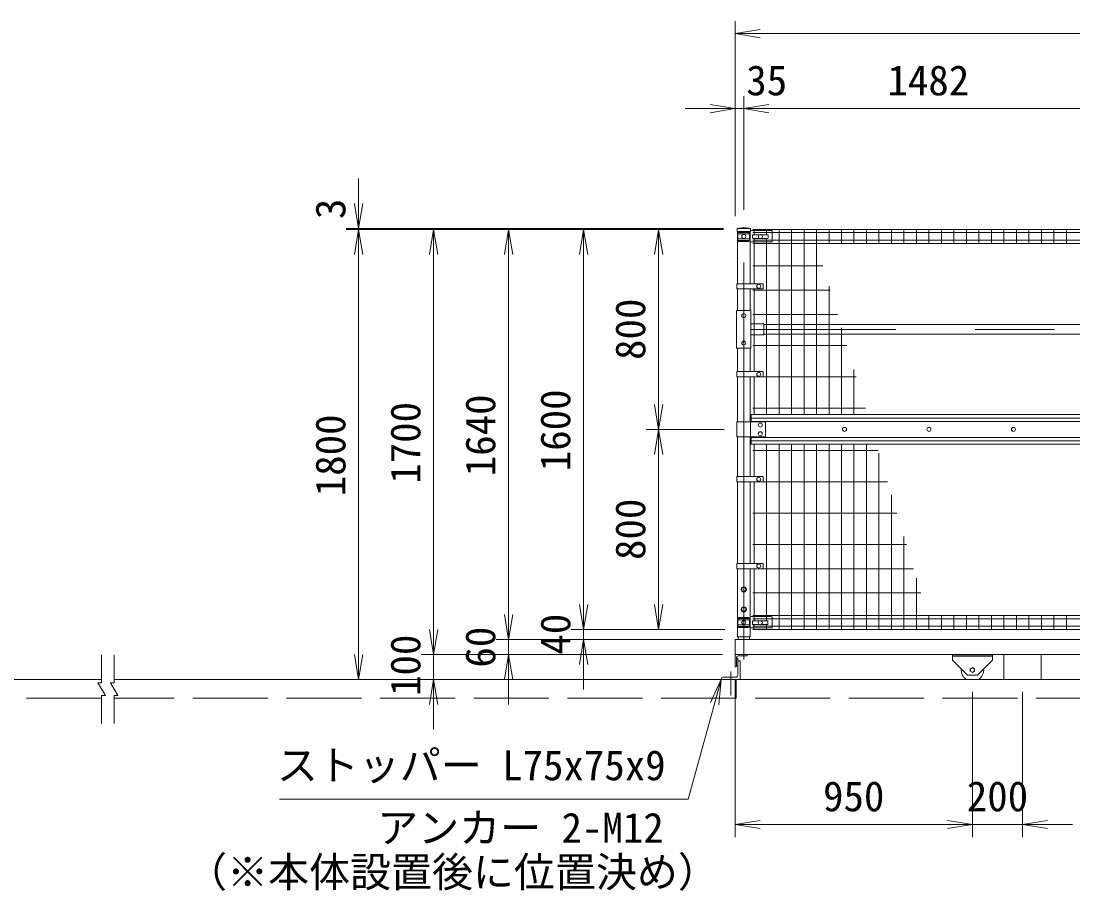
# Model space of a CAD drawing. Units: millimetres, scale not verified. Extents: x -10500 to 10500, y -7425 to 7425.
# Drawn here: x -5587 to -1377, y -429 to 3050 of the extents above; entities that cross this region are included whole.
import ezdxf
from ezdxf.enums import TextEntityAlignment as Align

# ---------------------------------------------------------------- set-up
doc = ezdxf.new("R2010")
doc.units = ezdxf.units.MM
doc.header["$LTSCALE"] = 50
doc.linetypes.add('DASHED', pattern=[7.5, 6, -1.5])
doc.linetypes.add('USER1', pattern=[50.8, 31.75, -6.35, 6.35, -6.35])
for name, color, linetype, lineweight in [('0-0_D-STR5', 3, 'Continuous', 18), ('0-1_D-BMK', 2, 'USER1', 13), ('0-2_D-STR-DIM', 7, 'Continuous', 9), ('0-3_0', 7, 'Continuous', 18), ('0-4_D-STR3', 3, 'Continuous', 13), ('0-5_D-STR1', 1, 'Continuous', 18), ('0-6_D-STR2', 7, 'Continuous', 9), ('0-9_D-STR-TXT', 7, 'Continuous', 9)]:
    doc.layers.add(name, color=color, linetype=linetype, lineweight=lineweight)
doc.styles.add('ＭＳ ゴシック', font='')
doc.styles.get('ＭＳ ゴシック').set_extended_font_data('MS Gothic')

# ---------------------------------------------------------------- blocks, each defined once
blk = doc.blocks.new('NER柱継手受金具')
at = {"layer": '0-3_0', "color": 3}
for p, q in [((-1160, 800), (-1160, 800)), ((-1160, 800), (1160, 800)), ((-1160, 500), (-1160, -500)), ((-1160, 500), (1160, 500)), ((-960, 1000), (960, 1000)), ((1160, 800), (1161, 800)), ((1160, 500), (1160, -500)), ((-1160, -500), (1160, -500)), ((-1160, -800), (-1160, -800)), ((-1160, -800), (1160, -800)), ((-960, -1000), (960, -1000)), ((1160, -800), (1161, -800))]:
    blk.add_line(p, q, dxfattribs=at)
for centre, radius, start, end in [((-898, 650), 302, 150.26731, 209.73269), ((-960, 800), 200, 90, 180), ((960, 800), 200, 0, 90), ((898, 650), 302, 330.26731, 29.73269), ((-896, -650), 303, 150.37394, 209.62606), ((-960, -800), 200, 180, 270), ((960, -800), 200, 270, 0), ((896, -650), 303, 330.37394, 29.62606)]:
    blk.add_arc(centre, radius, start, end, dxfattribs=at)
blk = doc.blocks.new('_Open')
at = {"layer": '0-3_0', "lineweight": 9}
blk.add_line((-50, 8.33), (0, 0), dxfattribs=at)
blk.add_lwpolyline([(-50, -8.33), (0, 0), (-50, 0)], dxfattribs=at)

msp = doc.modelspace()

# ---------------------------------------------------------------- linework, layer by layer
at = {"layer": '0-0_D-STR5'}
for p, q in [((-5264.18, 416.98), (-6665.01, 416.98)), ((3275.5, 416.98), (-5214.18, 416.98))]:
    msp.add_line(p, q, dxfattribs=at)
at = {"layer": '0-0_D-STR5', "linetype": 'DASHED'}
for p, q in [((-2724.5, 416.98), (-2724.5, 341.98)), ((-5264.18, 341.98), (-6665.01, 341.98)), ((3275.5, 341.98), (-5214.18, 341.98))]:
    msp.add_line(p, q, dxfattribs=at)
at = {"layer": '0-1_D-BMK'}
for p, q in [((-2694.5, 496.98), (-2694.5, 2244.98)), ((453.84, 1816.97), (-2666.9, 1816.97)), ((-2747, 448.47), (-2747, 352.41))]:
    msp.add_line(p, q, dxfattribs=at)
at = {"layer": '0-2_D-STR-DIM'}
for p, q in [((-2729.5, 2269.98), (-2729.5, 3049.98)), ((3170.5, 2999.98), (-2629.5, 2999.98)), ((-2729.5, 2269.98), (-2729.5, 2749.98)), ((-2694.5, 2294.98), (-2694.5, 2749.98)), ((-2694.5, 2294.98), (-2694.5, 2749.98)), ((-2829.5, 2699.98), (-2929.5, 2699.98)), ((-2694.5, 2699.98), (-2729.5, 2699.98)), ((-2594.5, 2699.98), (-2494.5, 2699.98)), ((-1312.5, 2699.98), (-2594.5, 2699.98)), ((-4235.72, 2319.98), (-4235.72, 2419.98)), ((-2776.1, 2219.98), (-4285.72, 2219.98)), ((-3359.1, 2216.98), (-4285.72, 2216.98)), ((-2776.1, 2216.97), (-4285.72, 2216.97)), ((-4235.72, 2216.97), (-4235.72, 2219.98)), ((-2776.1, 2216.97), (-3985.72, 2216.97)), ((-2776.1, 2216.97), (-3685.72, 2216.97)), ((-2776.1, 2216.97), (-3385.72, 2216.97)), ((-2776.1, 2216.97), (-3085.72, 2216.97)), ((-4235.72, 516.98), (-4235.72, 2116.98)), ((-4235.72, 2116.97), (-4235.72, 2016.97)), ((-3935.72, 616.98), (-3935.72, 2116.97)), ((-3635.72, 676.98), (-3635.72, 2116.97)), ((-3335.72, 2116.97), (-3335.72, 716.98)), ((-3035.72, 2116.97), (-3035.72, 1516.98)), ((-2772.7, 1416.98), (-3085.72, 1416.98)), ((-2772.7, 1416.98), (-3085.72, 1416.98)), ((-3035.72, 716.98), (-3035.72, 1316.98)), ((-3335.72, 716.98), (-3335.72, 816.98)), ((-3635.72, 676.98), (-3635.72, 776.98)), ((-3935.72, 616.98), (-3935.72, 716.98)), ((-2770.9, 616.98), (-3385.72, 616.98)), ((-2770.9, 616.98), (-3385.72, 616.98)), ((-3335.72, 616.98), (-3335.72, 576.98)), ((-2770.9, 616.98), (-3085.72, 616.98)), ((-2779.5, 576.98), (-3685.72, 576.98)), ((-2779.5, 576.98), (-3685.72, 576.98)), ((-3635.72, 516.98), (-3635.72, 576.98)), ((-2779.5, 576.98), (-3385.72, 576.98)), ((-2779.5, 516.98), (-3985.72, 516.98)), ((-2779.5, 516.98), (-3985.72, 516.98)), ((-3935.72, 516.98), (-3935.72, 416.98)), ((-2779.5, 516.98), (-3685.72, 516.98)), ((-3335.72, 476.98), (-3335.72, 376.98)), ((-3359.1, 416.98), (-4285.72, 416.98)), ((-3359.1, 416.98), (-3985.72, 416.98)), ((-3635.72, 416.98), (-3635.72, 316.98)), ((-2729.5, 416.98), (-2729.5, -213.02)), ((-1779.5, 366.98), (-1779.5, -213.02)), ((-1779.5, 366.98), (-1779.5, -213.02)), ((-1579.5, 366.98), (-1579.5, -213.02)), ((-3935.72, 316.98), (-3935.72, 216.98)), ((-1879.5, -163.02), (-2629.5, -163.02)), ((-1879.5, -163.02), (-1979.5, -163.02)), ((-1779.5, -163.02), (-1579.5, -163.02)), ((-1479.5, -163.02), (-1379.5, -163.02))]:
    msp.add_line(p, q, dxfattribs=at)
at = {"layer": '0-4_D-STR3'}
for p, q in [((-2663.58, 2212.98), (-2667.9, 2211.48)), ((-2586.5, 2212.98), (-2663.58, 2212.98)), ((-2659.25, 2193.45), (-2659.25, 2182.45)), ((-2631.03, 2195.45), (-2657.25, 2195.45)), ((-2615.28, 2195.45), (-2641.5, 2195.45)), ((-2599.25, 2195.45), (-2625.46, 2195.45)), ((-2597.25, 2193.45), (-2597.25, 2182.45)), ((-2586.5, 2212.98), (-2581.5, 2211.98)), ((-2581.5, 2211.98), (-2581.5, 2168.16)), ((-2669.1, 2167.16), (-2582.5, 2167.16)), ((-2631.03, 2180.45), (-2657.25, 2180.45)), ((-2615.28, 2180.45), (-2641.5, 2180.45)), ((-2599.25, 2180.45), (-2625.46, 2180.45)), ((-2722.2, 1999.72), (-2619.51, 1999.72)), ((-2722.2, 1978.72), (-2722.2, 1999.72)), ((-2722.2, 1978.72), (-2619.51, 1978.72)), ((-2617.51, 1980.72), (-2617.51, 1997.72)), ((-2723.1, 1891.97), (-2665.9, 1891.97)), ((-2665.9, 1741.97), (-2665.9, 1891.97)), ((-2614.5, 1838.97), (-2665.9, 1838.97)), ((-2614.5, 1838.97), (-2614.5, 1794.97)), ((-2614.5, 1794.97), (-2665.9, 1794.97)), ((-2722.2, 1647.97), (-2619.51, 1647.97)), ((-2722.2, 1647.97), (-2722.2, 1626.97)), ((-2617.51, 1645.97), (-2617.51, 1628.97)), ((-2722.2, 1626.97), (-2619.51, 1626.97)), ((-2665.5, 1476.13), (-1241.5, 1476.13)), ((-2665.5, 1476.13), (-2665.5, 1446.98)), ((-2722.7, 1446.98), (-2722.7, 1386.98)), ((-2722.7, 1446.98), (-2608.25, 1446.98)), ((-2668.25, 1386.98), (-2668.25, 1446.98)), ((-2665.5, 1462.49), (-1241.5, 1462.49)), ((-2665.5, 1448.86), (-1241.5, 1448.86)), ((-2608.25, 1386.98), (-2608.25, 1446.98)), ((-2722.7, 1386.98), (-2608.25, 1386.98)), ((-2665.5, 1386.98), (-2665.5, 1357.83)), ((-2665.5, 1385.1), (-1241.5, 1385.1)), ((-2665.5, 1371.46), (-1241.5, 1371.46)), ((-2665.5, 1357.83), (-1241.5, 1357.83)), ((-2722.2, 1227.97), (-2619.51, 1227.97)), ((-2722.2, 1227.97), (-2722.2, 1206.97)), ((-2617.51, 1225.97), (-2617.51, 1208.97)), ((-2722.2, 1206.97), (-2619.51, 1206.97)), ((-2722.2, 880.97), (-2619.51, 880.97)), ((-2722.2, 880.97), (-2722.2, 859.97)), ((-2722.2, 859.97), (-2619.51, 859.97)), ((-2617.51, 878.97), (-2617.51, 861.97)), ((-2663.58, 668.98), (-2669.1, 667.07)), ((-2586.5, 668.98), (-2663.58, 668.98)), ((-2659.75, 649.46), (-2659.75, 638.46)), ((-2631.53, 651.46), (-2657.75, 651.46)), ((-2631.53, 636.46), (-2657.75, 636.46)), ((-2599.75, 651.46), (-2625.96, 651.46)), ((-2599.75, 636.46), (-2625.96, 636.46)), ((-2597.75, 649.46), (-2597.75, 638.46)), ((-2586.5, 668.98), (-2581.5, 667.98)), ((-2581.5, 667.98), (-2581.5, 624.16)), ((-2669.1, 623.16), (-2582.5, 623.16)), ((-2729.5, 516.98), (-2679.5, 516.98)), ((-2717.5, 510.98), (-2682.5, 510.98)), ((-2679.5, 516.98), (-2679.5, 513.98)), ((-1859.5, 516.98), (-1859.5, 494.48)), ((-1699.5, 516.98), (-1859.5, 516.98)), ((-1699.5, 515.48), (-1859.5, 515.48)), ((-1699.5, 509.48), (-1859.5, 509.48)), ((-1699.5, 516.98), (-1699.5, 494.48)), ((-1654.5, 516.98), (-1654.5, 416.98)), ((-1504.5, 516.98), (-1654.5, 516.98)), ((-1504.5, 516.98), (-1504.5, 416.98)), ((-2723.5, 504.98), (-2723.5, 469.98)), ((-2723.5, 501.98), (-2718.5, 501.98)), ((-2723.5, 471.98), (-2718.5, 471.98)), ((-2718.5, 501.98), (-2718.5, 471.98)), ((-2718.5, 434.48), (-2718.5, 485.98)), ((-2709.5, 491.98), (-2712.5, 491.98)), ((-2709.5, 416.98), (-2709.5, 491.98)), ((-1799.5, 434.48), (-1859.5, 494.48)), ((-1759.5, 434.48), (-1699.5, 494.48)), ((-2727, 425.98), (-2778.5, 425.98)), ((-1759.43, 434.48), (-1799.43, 434.48)), ((-2784.5, 416.98), (-2784.5, 419.98)), ((-2709.5, 416.98), (-2784.5, 416.98))]:
    msp.add_line(p, q, dxfattribs=at)
for points in [[(-2665.9, 1741.97), (-2723.1, 1741.97), (-2723.1, 1891.97)], [(-2729.5, 516.98), (-2729.5, 466.98), (-2726.5, 466.98)]]:
    msp.add_lwpolyline(points, dxfattribs=at)
for points in [[(-2686, 772.07), (-2694.5, 767.16), (-2703, 772.07), (-2703, 781.88), (-2694.5, 786.79), (-2686, 781.88)], [(-2686, 692.07), (-2694.5, 687.16), (-2703, 692.07), (-2703, 701.88), (-2694.5, 706.79), (-2686, 701.88)], [(-1771, 459.38), (-1771, 449.57), (-1779.5, 444.66), (-1788, 449.57), (-1788, 459.38), (-1779.5, 464.29)]]:
    msp.add_lwpolyline(points, close=True, dxfattribs=at)
for centre, radius in [((-2694.5, 2188.98), 8), ((-2628.25, 2187.95), 8), ((-2634.5, 1989.22), 8), ((-2694.5, 1871.97), 8), ((-2694.5, 1761.97), 8), ((-2634.5, 1637.47), 8), ((-2628.5, 1434.48), 8), ((-2628.5, 1399.48), 8), ((-2291.5, 1416.98), 8), ((-1953.5, 1416.98), 8), ((-1615.5, 1416.98), 8), ((-2634.5, 1217.47), 8), ((-2634.5, 870.47), 8), ((-2694.5, 776.98), 10.5), ((-2694.5, 776.98), 8.25), ((-2694.5, 696.98), 10.5), ((-2694.5, 696.98), 8.25), ((-2694.5, 644.98), 8), ((-2628.75, 643.96), 8), ((-1779.5, 454.48), 8.25)]:
    msp.add_circle(centre, radius, dxfattribs=at)
for centre, radius, start, end in [((-2657.25, 2193.45), 2, 90, 180), ((-2599.25, 2193.45), 2, 0, 90), ((-2657.25, 2182.45), 2, 180, 270), ((-2599.25, 2182.45), 2, 270, 0), ((-2582.5, 2168.16), 1, 270, 0), ((-2619.51, 1997.72), 2, 0, 90), ((-2619.51, 1980.72), 2, 270, 0), ((-2619.51, 1645.97), 2, 0, 90), ((-2619.51, 1628.97), 2, 270, 0), ((-2619.51, 1225.97), 2, 0, 90), ((-2619.51, 1208.97), 2, 270, 0), ((-2619.51, 878.97), 2, 0, 90), ((-2619.51, 861.97), 2, 270, 0), ((-2657.75, 649.46), 2, 90, 180), ((-2657.75, 638.46), 2, 180, 270), ((-2599.75, 649.46), 2, 0, 90), ((-2599.75, 638.46), 2, 270, 0), ((-2582.5, 624.16), 1, 270, 0), ((-2717.5, 504.98), 6, 90, 180), ((-2682.5, 513.98), 3, 270, 0), ((-2726.5, 469.98), 3, 270, 0), ((-2712.5, 485.98), 6, 90, 180), ((-2778.5, 419.98), 6, 90, 180), ((-2727, 434.48), 8.5, 270, 0), ((-1779.5, 454.48), 45, 173.94244, 236.44269), ((-1779.5, 454.48), 45, 303.55731, 6.05756)]:
    msp.add_arc(centre, radius, start, end, dxfattribs=at)
at = {"layer": '0-5_D-STR1'}
for p, q in [((-2721.1, 2219.98), (-2667.9, 2219.98)), ((-2721.1, 2208.98), (-2721.1, 2219.98)), ((-2721.1, 2208.98), (-2667.9, 2208.98)), ((-2719.9, 1999.72), (-2719.9, 2208.98)), ((-2719.9, 1999.72), (-2719.9, 2208.98)), ((-2669.1, 1999.72), (-2669.1, 2208.98)), ((-2669.1, 1999.72), (-2669.1, 2208.98)), ((-2667.9, 2208.98), (-2667.9, 2219.98)), ((-2719.9, 1891.97), (-2719.9, 1978.72)), ((-2719.9, 1891.97), (-2719.9, 1978.72)), ((-2669.1, 1891.97), (-2669.1, 1978.72)), ((-2669.1, 1891.97), (-2669.1, 1978.72)), ((-1292, 1836.02), (-2614.5, 1836.02)), ((-1292, 1797.92), (-2614.5, 1797.92)), ((-2719.9, 1647.97), (-2719.9, 1741.97)), ((-2719.9, 1647.97), (-2719.9, 1741.97)), ((-2669.1, 1647.97), (-2669.1, 1741.97)), ((-2669.1, 1647.97), (-2669.1, 1741.97)), ((-2719.9, 1446.98), (-2719.9, 1626.97)), ((-2719.9, 1446.98), (-2719.9, 1626.97)), ((-2669.1, 1446.98), (-2669.1, 1626.97)), ((-2669.1, 1446.98), (-2669.1, 1626.97)), ((-2719.9, 1227.97), (-2719.9, 1386.98)), ((-2719.9, 1227.97), (-2719.9, 1386.98)), ((-2669.1, 1227.97), (-2669.1, 1386.98)), ((-2719.9, 880.97), (-2719.9, 1206.97)), ((-2719.9, 880.97), (-2719.9, 1206.97)), ((-2669.1, 880.97), (-2669.1, 1206.97)), ((-2719.9, 586.98), (-2719.9, 859.97)), ((-2719.9, 586.98), (-2719.9, 859.97)), ((-2669.1, 586.98), (-2669.1, 859.97)), ((-2729.75, 576.98), (3270.25, 576.98)), ((-2729.5, 576.98), (-2729.5, 516.98)), ((-2719.9, 586.98), (-2669.1, 586.98)), ((-2717, 576.98), (-2717, 586.98)), ((-2672, 576.98), (-2672, 586.98))]:
    msp.add_line(p, q, dxfattribs=at)
msp.add_lwpolyline([(3270.5, 576.98), (3270.5, 516.98), (-2729.5, 516.98)], dxfattribs=at)
msp.add_arc((-2694.5, 2103.55), 119.43, 77.13052, 102.86948, dxfattribs=at)
at = {"layer": '0-6_D-STR2'}
for p, q in [((-2658.5, 2216.97), (-1248.5, 2216.97)), ((-2658.5, 2204.1), (-1248.5, 2204.1)), ((-2653.5, 2195.45), (-2653.5, 2216.97)), ((-2603.5, 2195.45), (-2603.5, 2216.97)), ((-2553.5, 1476.13), (-2553.5, 2216.97)), ((-2503.5, 1476.13), (-2503.5, 2216.97)), ((-2453.5, 1476.13), (-2453.5, 2216.97)), ((-2403.5, 2160.97), (-2403.5, 2216.97)), ((-2353.5, 2160.97), (-2353.5, 2216.97)), ((-2303.5, 2160.97), (-2303.5, 2216.97)), ((-2253.5, 2160.97), (-2253.5, 2216.97)), ((-2203.5, 2160.97), (-2203.5, 2216.97)), ((-2153.5, 2160.97), (-2153.5, 2216.97)), ((-2103.5, 2160.97), (-2103.5, 2216.97)), ((-2053.5, 2160.97), (-2053.5, 2216.97)), ((-2003.5, 2160.97), (-2003.5, 2216.97)), ((-1953.5, 2160.97), (-1953.5, 2216.97)), ((-1903.5, 2160.97), (-1903.5, 2216.97)), ((-1853.5, 2160.97), (-1853.5, 2216.97)), ((-1803.5, 2160.97), (-1803.5, 2216.97)), ((-1753.5, 2160.97), (-1753.5, 2216.97)), ((-1703.5, 2160.97), (-1703.5, 2216.97)), ((-1653.5, 2160.97), (-1653.5, 2216.97)), ((-1603.5, 2160.97), (-1603.5, 2216.97)), ((-1553.5, 2160.97), (-1553.5, 2216.97)), ((-1503.5, 2160.97), (-1503.5, 2216.97)), ((-1453.5, 2160.97), (-1453.5, 2216.97)), ((-1403.5, 2160.97), (-1403.5, 2216.97)), ((-2658.5, 2173.85), (-1248.5, 2173.85)), ((-2658.5, 2160.97), (-1248.5, 2160.97)), ((-2653.5, 1999.72), (-2653.5, 2180.45)), ((-2603.5, 1476.13), (-2603.5, 2180.45)), ((-2403.5, 1476.13), (-2403.5, 2157.35)), ((-2377.63, 2070.97), (-2658.5, 2070.97)), ((-2653.5, 1647.97), (-2653.5, 1978.72)), ((-2353.5, 1476.13), (-2353.5, 1990.39)), ((-2348.58, 1973.97), (-2658.5, 1973.97)), ((-2658.5, 1876.97), (-2319.53, 1876.97)), ((-2319.53, 1876.97), (-2658.5, 1876.97)), ((-2303.5, 1476.13), (-2303.5, 1823.43)), ((-2282.09, 1751.97), (-2658.5, 1751.97)), ((-2253.5, 1476.13), (-2253.5, 1656.47)), ((-2244.66, 1626.97), (-2658.5, 1626.97)), ((-2653.5, 1476.13), (-2653.5, 1626.97)), ((-2207.23, 1501.97), (-2658.5, 1501.97)), ((-2653.5, 1227.97), (-2653.5, 1357.83)), ((-2603.5, 651.46), (-2603.5, 1357.83)), ((-2553.5, 616.98), (-2553.5, 1357.83)), ((-2503.5, 616.98), (-2503.5, 1357.83)), ((-2453.5, 616.98), (-2453.5, 1357.83)), ((-2403.5, 616.98), (-2403.5, 1357.83)), ((-2353.5, 616.98), (-2353.5, 1357.83)), ((-2303.5, 616.98), (-2303.5, 1357.83)), ((-2253.5, 616.98), (-2253.5, 1357.83)), ((-2203.5, 616.98), (-2203.5, 1357.83)), ((-2156.32, 1331.97), (-2658.5, 1331.97)), ((-2153.5, 616.98), (-2153.5, 1322.55)), ((-2118.88, 1206.97), (-2658.5, 1206.97)), ((-2653.5, 880.97), (-2653.5, 1206.97)), ((-2103.5, 616.98), (-2103.5, 1155.59)), ((-2081.45, 1081.97), (-2658.5, 1081.97)), ((-2053.5, 616.98), (-2053.5, 988.63)), ((-2044.01, 956.97), (-2658.5, 956.97)), ((-2014.96, 859.97), (-2658.5, 859.97)), ((-2653.5, 651.46), (-2653.5, 859.97)), ((-2003.5, 616.98), (-2003.5, 821.67)), ((-1985.92, 762.97), (-2658.5, 762.97)), ((-2658.5, 672.97), (-1248.5, 672.97)), ((-2658.5, 660.1), (-1248.5, 660.1)), ((-2653.79, 616.98), (-2653.79, 636.46)), ((-2603.5, 616.98), (-2603.5, 636.46)), ((-1953.5, 616.98), (-1953.5, 672.98)), ((-1903.5, 616.98), (-1903.5, 672.98)), ((-1853.5, 616.98), (-1853.5, 672.98)), ((-1803.5, 616.98), (-1803.5, 672.98)), ((-1753.5, 616.98), (-1753.5, 672.98)), ((-1703.5, 616.98), (-1703.5, 672.98)), ((-1653.5, 616.98), (-1653.5, 672.98)), ((-1603.5, 616.98), (-1603.5, 672.98)), ((-1553.5, 616.98), (-1553.5, 672.98)), ((-1553.5, 616.97), (-1553.5, 672.97)), ((-1503.5, 616.97), (-1503.5, 672.97)), ((-1453.5, 616.97), (-1453.5, 672.97)), ((-1403.5, 616.97), (-1403.5, 672.97)), ((-2658.5, 629.85), (-1248.5, 629.85)), ((-2658.5, 616.97), (-1248.5, 616.97)), ((-5264.18, 515.65), (-5264.18, 403.15)), ((-5214.18, 515.65), (-5214.18, 403.15)), ((-5264.18, 416.98), (-6980.9, 416.98)), ((-5264.18, 403.15), (-5279.18, 403.15)), ((-5279.18, 403.15), (-5249.18, 353.15)), ((-5214.18, 403.15), (-5229.18, 403.15)), ((-5229.18, 403.15), (-5199.18, 353.15)), ((3734.88, 416.98), (-5214.18, 416.98)), ((-5264.18, 353.15), (-5264.18, 240.65)), ((-5249.18, 353.15), (-5264.18, 353.15)), ((-5214.18, 353.15), (-5214.18, 240.65)), ((-5199.18, 353.15), (-5214.18, 353.15))]:
    msp.add_line(p, q, dxfattribs=at)
at = {"layer": '0-9_D-STR-TXT'}
msp.add_lwpolyline([(-4552.88, -62.21), (-2916.57, -62.21), (-2785.03, 415.05)], dxfattribs=at)

# ---------------------------------------------------------------- block references
at = {"layer": '0-2_D-STR-DIM', "xscale": 2, "yscale": 2}
for p, rotation in [((-2729.5, 2999.98), 180), ((-2694.5, 2699.98), 180), ((-2694.5, 2699.98), 180), ((-4235.72, 2219.98), 270), ((-4235.72, 2216.98), 90), ((-4235.72, 2216.97), 90), ((-3935.72, 2216.97), 90), ((-3635.72, 2216.97), 90), ((-3335.72, 2216.97), 90), ((-3035.72, 2216.97), 90), ((-3035.72, 1416.98), 270), ((-3035.72, 1416.98), 90), ((-3335.72, 616.98), 270), ((-3335.72, 616.98), 270), ((-3035.72, 616.98), 270), ((-3635.72, 576.98), 270), ((-3635.72, 576.98), 270), ((-3935.72, 516.98), 270), ((-3935.72, 516.98), 270), ((-3335.72, 576.98), 90), ((-4235.72, 416.98), 270), ((-3635.72, 516.98), 90), ((-3935.72, 416.98), 90), ((-2729.5, -163.02), 180), ((-1579.5, -163.02), 180)]:
    msp.add_blockref('_Open', p, dxfattribs=dict(at, rotation=rotation))
for p in [(-2729.5, 2699.98), (-1779.5, -163.02), (-1779.5, -163.02)]:
    msp.add_blockref('_Open', p, dxfattribs=at)
at = {"layer": '0-4_D-STR3', "xscale": -0.02, "yscale": 0.02}
for p in [(-2694.5, 2188.98), (-2694.5, 644.98)]:
    msp.add_blockref('NER柱継手受金具', p, dxfattribs=at)
at = {"layer": '0-9_D-STR-TXT', "xscale": 2, "yscale": 2, "rotation": 74.59073}
msp.add_blockref('_Open', (-2784.5, 416.98), dxfattribs=at)

# ---------------------------------------------------------------- texts
at = {"layer": '0-2_D-STR-DIM', "style": 'ＭＳ ゴシック'}
for s, p in [('35', (-2684.43, 2716.85)), ('1482', (-2119.43, 2716.85)), ('950', (-2377.31, -146.15)), ('200', (-1802, -146.15))]:
    msp.add_text(s, height=120.2, dxfattribs=at).set_placement(p, align=Align.BOTTOM_LEFT)
for s, p in [('3', (-4252.59, 2257.97)), ('800', (-3052.59, 1694.79)), ('1600', (-3352.59, 1249.72)), ('1700', (-3952.59, 1199.72)), ('1640', (-3652.59, 1229.72)), ('1800', (-4252.59, 1149.73)), ('800', (-3052.59, 894.79)), ('40', (-3352.59, 516.35)), ('60', (-3652.59, 464.48)), ('100', (-3952.59, 351.01))]:
    msp.add_text(s, height=120.2, rotation=90, dxfattribs=at).set_placement(p, align=Align.BOTTOM_LEFT)
at = {"layer": '0-9_D-STR-TXT', "style": 'ＭＳ ゴシック'}
for s, p in [('ストッパー L75x75x9', (-4562.89, -22.18)), ('アンカー 2-M12', (-4161.24, -272.18)), ('（※本体設置後に位置決め）', (-4925.87, -449.07))]:
    msp.add_text(s, height=120.2, dxfattribs=at).set_placement(p, align=Align.BOTTOM_LEFT)

doc.saveas('drawing.dxf')
